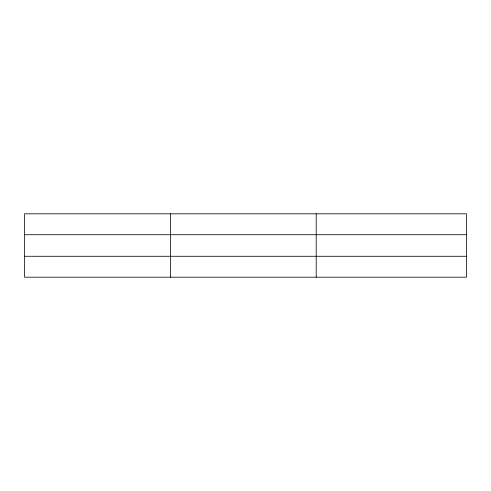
<?xml version="1.0" encoding="UTF-8"?>
<svg xmlns="http://www.w3.org/2000/svg" width="491" height="491" viewBox="0 0 491 491"><rect width="100%" height="100%" fill="white"/><g stroke="black" fill="none" stroke-linecap="round" stroke-linejoin="round"><path stroke-width="0.74" d="M170.377 277.194L170.377 213.806M316.204 277.194L316.204 213.806M466.45 234.723L466.45 213.806L24.55 213.806L24.55 277.194L466.45 277.194L466.45 234.723L24.55 234.723M24.55 256.277L466.45 256.277"/></g></svg>
